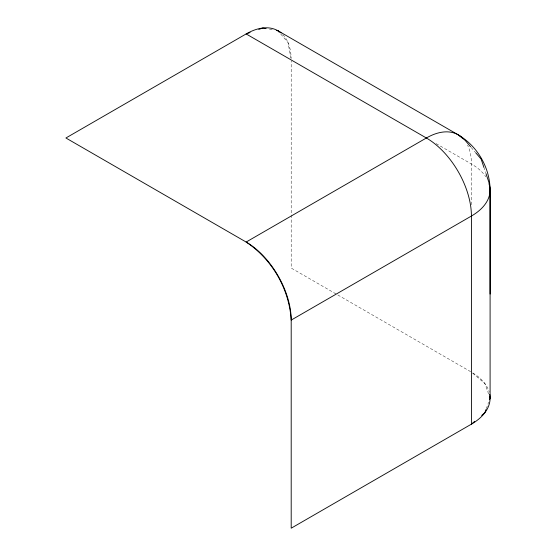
<?xml version="1.0" encoding="UTF-8"?>
<svg xmlns="http://www.w3.org/2000/svg" width="556" height="556" viewBox="0 0 556 556"><rect width="100%" height="100%" fill="white"/><g stroke="black" fill="none" stroke-linecap="round" stroke-linejoin="round"><path stroke-width="0.42" stroke-dasharray="2.78 2.08" d="M486.305 408.688L488.634 402.19M269.514 29.246L273.754 30.01M436.133 143.629L471.425 164.006A63.718 36.786 0 0 1 485.819 176.773M470.675 371.686L291.198 268.061L291.198 60.819M472.704 373.201L484.846 383.522L488.634 394.072M471.196 147.465L475.067 151.996M280.787 34.069L288.036 42.624L290.899 58.297M483.824 167.147L485.701 172.77M471.425 204.761L471.425 164.006A63.718 36.786 -60 0 0 467.568 145.158M472.76 372.909A63.718 36.786 0 0 1 489.224 392.084M282.809 34.555A63.718 36.786 -60 0 1 291.177 58.401"/><path stroke-width="0.83" d="M490.093 294.075L490.093 190.02C489.933 167.676 477.5 146.138 458.227 134.837L278 30.782L276.304 30.476M486.013 409.494L484.846 412.747L481.656 415.457M489.509 399.757L490.093 398.131L490.093 190.02L488.919 182.396L485.972 173.569M474.622 421.427L471.425 424.145L291.198 528.2L291.198 320.089C289.245 288.918 272.155 259.318 246.141 242.048L65.907 137.992L246.141 33.937L250.089 32.526M258.776 29.426L262.724 28.015L266.122 28.627M458.227 134.837L465.122 140.348L470.647 146.819M475.616 152.65L481.142 159.12L483.824 167.147M278 30.782L279.112 32.095M489.509 396.504L490.093 398.131M489.224 183.966A63.718 36.786 0 0 1 471.425 216.034L471.425 424.145A63.718 36.786 0 0 0 489.753 394.329M463.037 138.611A63.718 36.786 -60 0 0 426.369 137.992L246.141 33.937A63.718 36.786 -60 0 1 281.121 32.978M426.369 137.992L246.141 242.048A63.718 36.786 60 0 1 291.198 320.089L471.425 216.034A63.718 36.786 60 0 0 426.369 137.992"/></g></svg>
